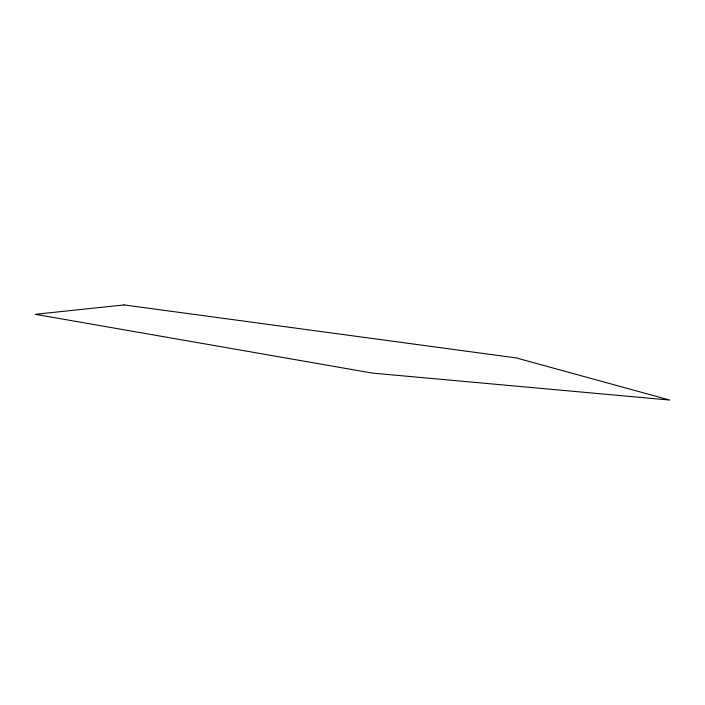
<?xml version="1.0" encoding="UTF-8"?>
<svg xmlns="http://www.w3.org/2000/svg" width="705" height="705" viewBox="0 0 705 705"><rect width="100%" height="100%" fill="white"/><g stroke="black" fill="none" stroke-linecap="round" stroke-linejoin="round"><path stroke-width="1.06" d="M124.133 304.93L35.25 314.307L372.46 373.104L669.75 400.07L516.28 357.937L124.133 304.93"/></g></svg>
